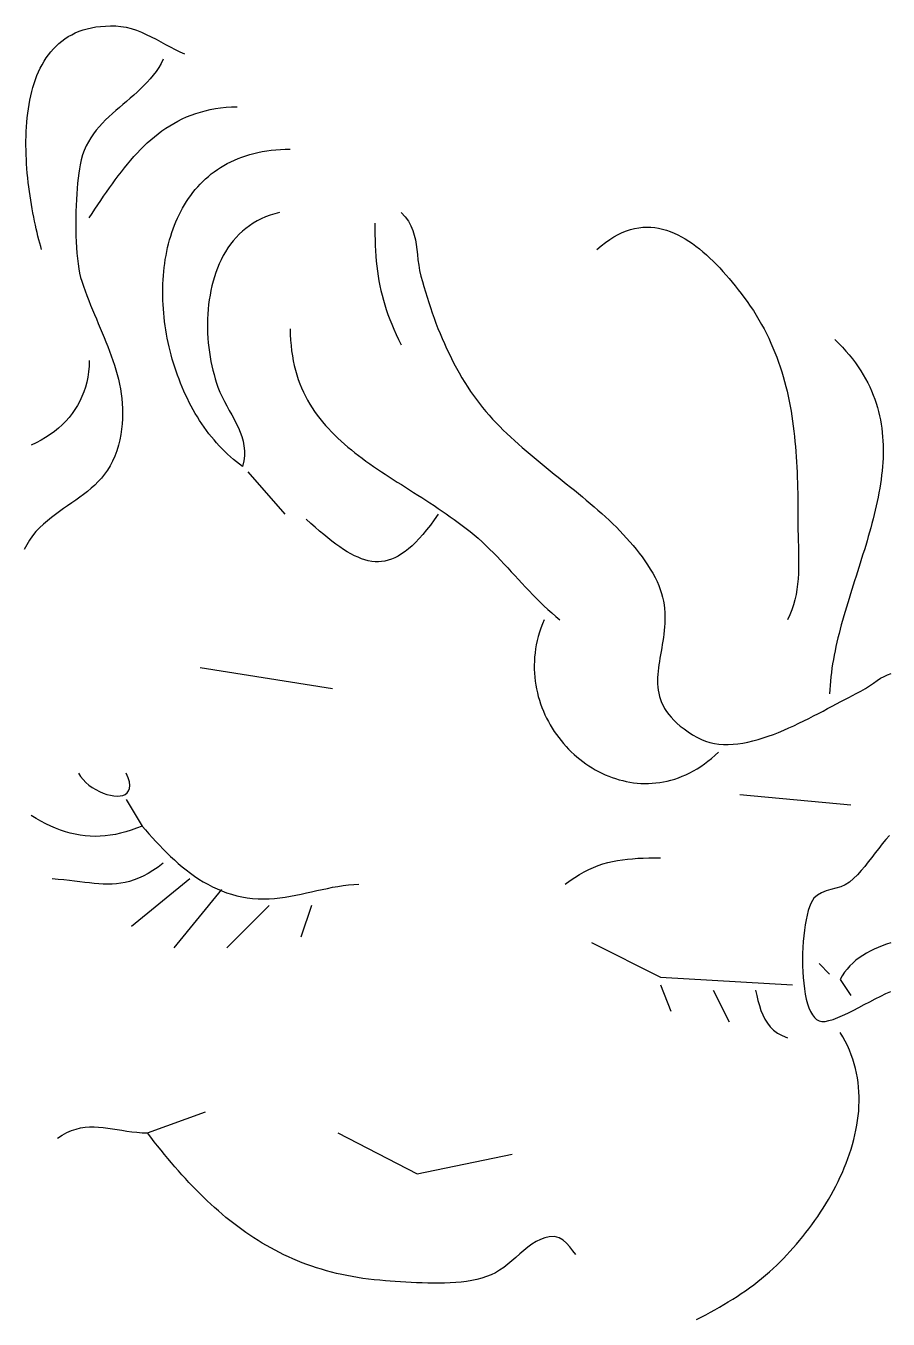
# Model space of a CAD drawing. Header units: millimetres. Extents: x 14 to 485, y 38 to 461.
# Drawn here: x 299.5 to 381, y 252.9 to 375.1 of the extents above; entities that cross this region are included whole.
import ezdxf

# ---------------------------------------------------------------- set-up
doc = ezdxf.new("R2010")
doc.units = ezdxf.units.MM
doc.layers.add('0_0_0', color=3, linetype='Continuous')

msp = doc.modelspace()

# ---------------------------------------------------------------- linework, layer by layer
at = {"layer": '0_0_0'}
for points in [[(301, 354), (300.9135, 354.29785), (300.8271, 354.6079), (300.74105, 354.92955), (300.65565, 355.26225), (300.57115, 355.6055), (300.4879, 355.95875), (300.40615, 356.32145), (300.3262, 356.6931), (300.2483, 357.0731), (300.1728, 357.461), (300.0999, 357.85615), (300.02995, 358.2581), (299.9632, 358.6663), (299.89995, 359.08015), (299.8405, 359.4992), (299.7851, 359.92285), (299.73405, 360.3506), (299.6877, 360.78185), (299.6462, 361.21615), (299.60995, 361.6529), (299.5792, 362.0916), (299.55425, 362.53165), (299.53535, 362.9726), (299.5228, 363.41385), (299.51685, 363.85485), (299.5179, 364.29515), (299.5261, 364.7341), (299.5418, 365.17125), (299.5653, 365.606), (299.59685, 366.03785), (299.6368, 366.46625), (299.68535, 366.8907), (299.7428, 367.31055), (299.8095, 367.7254), (299.88565, 368.13465), (299.9716, 368.53775), (300.0676, 368.93415), (300.17395, 369.32335), (300.29095, 369.7048), (300.41885, 370.078), (300.55795, 370.4423), (300.7086, 370.7973), (300.87095, 371.14235), (301.0454, 371.477), (301.2322, 371.80065), (301.4316, 372.1128), (301.64395, 372.4129), (301.86945, 372.70035), (302.1085, 372.97475), (302.3613, 373.2354), (302.62815, 373.4819), (302.90935, 373.71365), (303.20515, 373.9301), (303.5159, 374.13075), (303.84185, 374.31505), (304.18325, 374.48245), (304.54045, 374.6324), (304.9137, 374.7644), (305.3033, 374.8779), (305.7095, 374.9723), (306.13265, 375.04715), (306.57295, 375.1019), (307.03075, 375.13595), (307.50635, 375.14885), (308, 375.14), (308.5003, 375.09705), (308.99255, 375.01165), (309.47735, 374.8887), (309.9554, 374.73335), (310.42725, 374.5505), (310.8935, 374.3453), (311.3549, 374.12265), (311.812, 373.8877), (312.26545, 373.6454), (312.71585, 373.40085), (313.1639, 373.15895), (313.6102, 372.92485), (314.05535, 372.7035), (314.5, 372.5)], [(312.5, 372), (312.2934, 371.59535), (312.06575, 371.20915), (311.81875, 370.8398), (311.5543, 370.4857), (311.2742, 370.14525), (310.98035, 369.817), (310.6745, 369.49925), (310.35855, 369.1905), (310.03425, 368.88915), (309.70355, 368.59365), (309.3682, 368.3024), (309.03005, 368.01385), (308.69095, 367.72645), (308.35275, 367.4386), (308.01725, 367.14875), (307.6863, 366.8553), (307.3617, 366.5567), (307.0453, 366.2514), (306.739, 365.9378), (306.44455, 365.6143), (306.16385, 365.2794), (305.89865, 364.9315), (305.6509, 364.569), (305.4223, 364.19035), (305.2148, 363.794), (305.03015, 363.37835), (304.87025, 362.94185), (304.7369, 362.4829), (304.63195, 362), (304.56895, 361.6239), (304.51005, 361.21075), (304.45555, 360.7643), (304.4059, 360.28845), (304.3615, 359.78685), (304.3227, 359.2634), (304.28995, 358.7218), (304.2636, 358.1659), (304.2441, 357.59945), (304.2318, 357.02625), (304.2271, 356.45005), (304.23045, 355.8747), (304.2422, 355.304), (304.26275, 354.74165), (304.29255, 354.19155), (304.33195, 353.65735), (304.38135, 353.14295), (304.44115, 352.6521), (304.51175, 352.1886), (304.59355, 351.7562), (304.68695, 351.35875), (304.7924, 351), (304.9469, 350.54525), (305.10855, 350.09395), (305.2764, 349.64585), (305.44945, 349.2005), (305.6268, 348.75765), (305.8074, 348.31695), (305.9903, 347.8781), (306.17455, 347.4407), (306.3592, 347.00445), (306.5432, 346.569), (306.7257, 346.13405), (306.9056, 345.69925), (307.08205, 345.26425), (307.254, 344.82875), (307.42055, 344.3924), (307.58065, 343.9549), (307.7334, 343.5159), (307.8778, 343.07505), (308.0129, 342.632), (308.1377, 342.18645), (308.25125, 341.7381), (308.35255, 341.28655), (308.4407, 340.8315), (308.5147, 340.3726), (308.57355, 339.90955), (308.6163, 339.44205), (308.642, 338.96965), (308.64965, 338.49215), (308.6383, 338.0091), (308.607, 337.52025), (308.55475, 337.02525), (308.4806, 336.52375), (308.38355, 336.01545), (308.2627, 335.5), (308.10635, 334.964), (307.9229, 334.46365), (307.71405, 333.9963), (307.4815, 333.5595), (307.22695, 333.1507), (306.95205, 332.7674), (306.6585, 332.4071), (306.34805, 332.0672), (306.02235, 331.74525), (305.6831, 331.4387), (305.33205, 331.145), (304.9708, 330.8617), (304.6011, 330.58625), (304.22465, 330.31605), (303.84315, 330.0487), (303.4583, 329.7816), (303.07175, 329.5123), (302.68525, 329.2382), (302.3005, 328.9568), (301.9191, 328.6656), (301.54285, 328.36205), (301.1734, 328.04365), (300.8125, 327.7079), (300.4624, 327.33415), (300.14925, 326.93715), (299.8638, 326.52245), (299.59685, 326.0957), (299.3392, 325.6624)], [(305.5, 357), (305.7714, 357.4116), (306.04255, 357.8216), (306.3138, 358.2295), (306.58555, 358.63475), (306.85815, 359.03695), (307.13205, 359.4356), (307.40765, 359.8302), (307.6853, 360.22035), (307.9655, 360.6055), (308.2485, 360.9852), (308.53485, 361.359), (308.8248, 361.72645), (309.1189, 362.087), (309.41745, 362.4402), (309.72085, 362.7856), (310.02955, 363.1227), (310.3439, 363.45105), (310.6643, 363.7702), (310.9912, 364.0796), (311.32495, 364.37885), (311.66595, 364.6674), (312.01465, 364.94485), (312.37135, 365.21075), (312.73655, 365.4645), (313.1106, 365.70575), (313.4939, 365.93395), (313.88685, 366.14865), (314.28985, 366.3494), (314.7033, 366.5357), (315.12755, 366.70705), (315.5631, 366.86305), (316.0103, 367.00315), (316.4695, 367.12695), (316.94115, 367.2339), (317.42565, 367.3236), (317.9234, 367.3955), (318.43475, 367.4492), (318.96015, 367.4842), (319.5, 367.5)], [(323.5, 357.5), (323.0378, 357.3859), (322.5939, 357.2496), (322.168, 357.0918), (321.75995, 356.9133), (321.3694, 356.7148), (320.9963, 356.497), (320.6403, 356.2608), (320.30125, 356.0068), (319.9789, 355.73585), (319.6731, 355.44865), (319.3835, 355.14595), (319.11005, 354.82855), (318.8524, 354.4971), (318.61035, 354.1525), (318.38375, 353.79535), (318.17235, 353.4265), (317.9759, 353.0467), (317.7942, 352.6566), (317.6271, 352.25705), (317.47425, 351.8488), (317.33555, 351.43255), (317.21075, 351.00905), (317.0996, 350.5791), (317.0019, 350.1434), (316.9174, 349.7027), (316.846, 349.2578), (316.78735, 348.80945), (316.7413, 348.35835), (316.7076, 347.9053), (316.68605, 347.451), (316.67645, 346.9962), (316.67855, 346.5417), (316.69215, 346.08825), (316.717, 345.63655), (316.75295, 345.1874), (316.7997, 344.7415), (316.85715, 344.29965), (316.92495, 343.8626), (317.00295, 343.43105), (317.09095, 343.0058), (317.18865, 342.58755), (317.29595, 342.1771), (317.41255, 341.7752), (317.53825, 341.38255), (317.67285, 341), (317.8591, 340.53245), (318.0639, 340.0809), (318.2822, 339.6428), (318.5091, 339.2156), (318.7397, 338.79675), (318.96905, 338.3838), (319.19225, 337.9741), (319.4043, 337.56515), (319.60035, 337.15445), (319.7754, 336.7394), (319.9246, 336.3175), (320.04295, 335.8862), (320.12555, 335.44295), (320.1675, 334.9853), (320.16385, 334.51055), (320.10965, 334.0163), (320, 333.5), (319.70645, 333.7132), (319.4179, 333.9353), (319.1345, 334.1661), (318.85625, 334.40535), (318.58315, 334.6528), (318.3153, 334.9083), (318.05275, 335.1716), (317.79555, 335.44245), (317.5437, 335.72065), (317.2973, 336.00605), (317.0564, 336.2983), (316.82105, 336.5973), (316.59125, 336.9028), (316.3671, 337.21455), (316.14865, 337.53235), (315.9359, 337.85595), (315.729, 338.1852), (315.52785, 338.5198), (315.3326, 338.8596), (315.1433, 339.20435), (314.96, 339.55385), (314.7827, 339.90785), (314.6115, 340.26615), (314.4464, 340.62855), (314.28745, 340.9948), (314.1348, 341.3647), (313.98835, 341.738), (313.8483, 342.11455), (313.71455, 342.49405), (313.5873, 342.8763), (313.46645, 343.26115), (313.35215, 343.6483), (313.24445, 344.03755), (313.14335, 344.4287), (313.0489, 344.82155), (312.9612, 345.21585), (312.88025, 345.6114), (312.8061, 346.0079), (312.73885, 346.40525), (312.6785, 346.8032), (312.62515, 347.2015), (312.5788, 347.59995), (312.5395, 347.9983), (312.5073, 348.39635), (312.4823, 348.7939), (312.46445, 349.19075), (312.45395, 349.5866), (312.4507, 349.98135), (312.4548, 350.37465), (312.46635, 350.76635), (312.48535, 351.15625), (312.51185, 351.5441), (312.5459, 351.9297), (312.5876, 352.3128), (312.6369, 352.69325), (312.69395, 353.07075), (312.7587, 353.4451), (312.8313, 353.8161), (312.91175, 354.1835), (313.0001, 354.54715), (313.0964, 354.9068), (313.2007, 355.2622), (313.31305, 355.61315), (313.4335, 355.95945), (313.5621, 356.30085), (313.6989, 356.6371), (313.84395, 356.9681), (313.9973, 357.29355), (314.15895, 357.6132), (314.32905, 357.9269), (314.5076, 358.2344), (314.6946, 358.5355), (314.8902, 358.8299), (315.09435, 359.1175), (315.30715, 359.39805), (315.52865, 359.67125), (315.7589, 359.937), (315.9979, 360.195), (316.2458, 360.44505), (316.50255, 360.6869), (316.76825, 360.9204), (317.0429, 361.1453), (317.32665, 361.3614), (317.61945, 361.5684), (317.9214, 361.7662), (318.2325, 361.9545), (318.5529, 362.1331), (318.88255, 362.3018), (319.2215, 362.46035), (319.56985, 362.60855), (319.92765, 362.7462), (320.29495, 362.87305), (320.67175, 362.98885), (321.05815, 363.0935), (321.45415, 363.18665), (321.85985, 363.26815), (322.27525, 363.33775), (322.70045, 363.3953), (323.13545, 363.4405), (323.58035, 363.47315), (324.0352, 363.49305), (324.5, 363.5)], [(335, 357.5), (335.37415, 357.0908), (335.67485, 356.67415), (335.9115, 356.24975), (336.0937, 355.81725), (336.23095, 355.3762), (336.33285, 354.92635), (336.40895, 354.46725), (336.4687, 353.99865), (336.52175, 353.52015), (336.5776, 353.03135), (336.64575, 352.532), (336.73575, 352.02165), (336.85725, 351.5), (336.9934, 350.9983), (337.13475, 350.4978), (337.2815, 349.99855), (337.4337, 349.5008), (337.5916, 349.0047), (337.75525, 348.5104), (337.9249, 348.0182), (338.1006, 347.52815), (338.28255, 347.0405), (338.4709, 346.5554), (338.66575, 346.07305), (338.8673, 345.5936), (339.0757, 345.11725), (339.29105, 344.6442), (339.51355, 344.17465), (339.7433, 343.7087), (339.98045, 343.24655), (340.2252, 342.78845), (340.47765, 342.3345), (340.73795, 341.8849), (341.0063, 341.4399), (341.2828, 340.9996), (341.54625, 340.5998), (341.8195, 340.20705), (342.10205, 339.82105), (342.3935, 339.4415), (342.6934, 339.06815), (343.00145, 338.70075), (343.31715, 338.33895), (343.64005, 337.98255), (343.96985, 337.6312), (344.30605, 337.28465), (344.6483, 336.94265), (344.99615, 336.6049), (345.34915, 336.27115), (345.707, 335.9411), (346.06915, 335.61445), (346.4353, 335.2909), (346.80495, 334.9703), (347.17775, 334.65225), (347.55325, 334.3365), (347.93105, 334.0228), (348.3108, 333.7109), (348.69195, 333.4004), (349.0742, 333.0912), (349.4571, 332.78285), (349.84025, 332.4752), (350.22325, 332.1679), (350.6056, 331.8607), (350.987, 331.5533), (351.36695, 331.24545), (351.74515, 330.9369), (352.12105, 330.6273), (352.4943, 330.31645), (352.8645, 330.004), (353.23125, 329.6897), (353.5941, 329.3733), (353.95265, 329.0545), (354.3065, 328.73305), (354.6552, 328.4086), (354.99835, 328.08095), (355.3356, 327.7498), (355.66645, 327.41485), (355.99055, 327.07585), (356.30745, 326.7325), (356.61675, 326.38455), (356.918, 326.0317), (357.2109, 325.6737), (357.4949, 325.31025), (357.7697, 324.94105), (358.0348, 324.56585), (358.2898, 324.1844), (358.53435, 323.7964), (358.768, 323.40155), (358.99035, 322.9996), (359.1809, 322.6201), (359.3464, 322.2442), (359.4882, 321.8717), (359.6077, 321.5026), (359.7061, 321.1369), (359.78485, 320.7745), (359.84525, 320.41535), (359.8886, 320.0594), (359.9163, 319.7066), (359.92965, 319.3569), (359.92995, 319.0103), (359.9186, 318.66665), (359.8969, 318.326), (359.8662, 317.9882), (359.82785, 317.6533), (359.78315, 317.3212), (359.73345, 316.99185), (359.68005, 316.6652), (359.62435, 316.3412), (359.5677, 316.0198), (359.51135, 315.70095), (359.45665, 315.38465), (359.405, 315.07075), (359.3577, 314.75925), (359.3161, 314.45015), (359.2815, 314.1433), (359.25525, 313.8387), (359.2387, 313.53635), (359.2332, 313.2361), (359.24005, 312.938), (359.2606, 312.6419), (359.29615, 312.3478), (359.3481, 312.0557), (359.41775, 311.76545), (359.50645, 311.47705), (359.61555, 311.1905), (359.7463, 310.90565), (359.90015, 310.6225), (360.07835, 310.341), (360.2823, 310.0611), (360.5133, 309.78275), (360.7727, 309.5059), (361.0618, 309.2305), (361.38195, 308.9565), (361.73455, 308.6838), (362.12085, 308.41245), (362.5422, 308.1423), (363, 307.8734), (363.38055, 307.68105), (363.77455, 307.52395), (364.18105, 307.4006), (364.5991, 307.30945), (365.0278, 307.24895), (365.46625, 307.2176), (365.91355, 307.21395), (366.3688, 307.2364), (366.83105, 307.28345), (367.29935, 307.3536), (367.7729, 307.44535), (368.2507, 307.55715), (368.7319, 307.6875), (369.2155, 307.8349), (369.7007, 307.9978), (370.1865, 308.17465), (370.67205, 308.36405), (371.1564, 308.5644), (371.6386, 308.77415), (372.11785, 308.99185), (372.59315, 309.216), (373.0636, 309.445), (373.5283, 309.6774), (373.98635, 309.9117), (374.43685, 310.1463), (374.87885, 310.37975), (375.31145, 310.6105), (375.73375, 310.83705), (376.1448, 311.05785), (376.54375, 311.27145), (376.92965, 311.4763), (377.3016, 311.67085), (377.65865, 311.85365), (378, 312.02315), (378.4615, 312.2664), (378.8826, 312.51925), (379.27075, 312.7739), (379.63335, 313.0227), (379.9779, 313.258), (380.3119, 313.47205), (380.6428, 313.6573), (380.9781, 313.8059), (381.3252, 313.91035)], [(332.5, 356.5), (332.50235, 355.94885), (332.5099, 355.4118), (332.52305, 354.8878), (332.5423, 354.3757), (332.56825, 353.8745), (332.60135, 353.38315), (332.6421, 352.9005), (332.691, 352.42555), (332.7486, 351.95725), (332.8154, 351.49445), (332.8919, 351.0361), (332.9786, 350.58125), (333.076, 350.12865), (333.1846, 349.6774), (333.305, 349.2263), (333.4376, 348.7744), (333.58295, 348.32055), (333.74155, 347.8637), (333.9139, 347.4028), (334.10055, 346.93675), (334.30195, 346.4645), (334.51865, 345.985), (334.75115, 345.4972), (335, 345)], [(353.5, 354), (353.9042, 354.35635), (354.3066, 354.67705), (354.70715, 354.96295), (355.10575, 355.215), (355.50225, 355.43415), (355.8966, 355.6212), (356.2887, 355.7772), (356.6785, 355.903), (357.0659, 355.99955), (357.45075, 356.06775), (357.83305, 356.10855), (358.21265, 356.12285), (358.5895, 356.11155), (358.96345, 356.0756), (359.3345, 356.01595), (359.7025, 355.9334), (360.0674, 355.829), (360.42905, 355.70365), (360.78745, 355.5582), (361.14245, 355.3936), (361.49395, 355.2108), (361.8419, 355.0107), (362.1862, 354.79425), (362.52675, 354.5623), (362.8635, 354.31585), (363.1963, 354.05575), (363.5251, 353.78295), (363.84985, 353.4984), (364.17035, 353.203), (364.48665, 352.8976), (364.79855, 352.58325), (365.106, 352.2608), (365.40895, 351.93115), (365.70725, 351.59525), (366.00085, 351.254), (366.2896, 350.90835), (366.5735, 350.5592), (366.85245, 350.20745), (367.1263, 349.8541), (367.39505, 349.5), (367.70445, 349.0782), (368.00115, 348.65375), (368.28535, 348.2267), (368.5574, 347.7971), (368.81755, 347.3649), (369.066, 346.93025), (369.30305, 346.49315), (369.529, 346.05365), (369.74405, 345.61175), (369.94855, 345.16755), (370.1427, 344.7211), (370.32675, 344.2724), (370.50105, 343.82155), (370.6658, 343.3685), (370.8213, 342.9134), (370.9678, 342.4562), (371.1056, 341.997), (371.2349, 341.53585), (371.356, 341.07275), (371.46915, 340.6078), (371.57465, 340.14095), (371.6728, 339.67235), (371.76375, 339.202), (371.84785, 338.72995), (371.92535, 338.2562), (371.99655, 337.78085), (372.06165, 337.3039), (372.12095, 336.82545), (372.17475, 336.34545), (372.22325, 335.86405), (372.26675, 335.38125), (372.3055, 334.89705), (372.3398, 334.41155), (372.36985, 333.9248), (372.396, 333.4368), (372.4185, 332.9476), (372.4376, 332.4573), (372.4535, 331.96585), (372.4666, 331.47335), (372.47705, 330.97985), (372.48515, 330.4854), (372.4912, 329.99), (372.49545, 329.4937), (372.49815, 328.99655), (372.49955, 328.49865), (372.5, 328), (372.50385, 327.4917), (372.5138, 326.98075), (372.5274, 326.46785), (372.5422, 325.95365), (372.55575, 325.43885), (372.5656, 324.9241), (372.56925, 324.41015), (372.56425, 323.89755), (372.5482, 323.3871), (372.5186, 322.87945), (372.473, 322.3752), (372.40895, 321.87515), (372.32405, 321.37995), (372.21575, 320.8902), (372.08165, 320.40665), (371.9193, 319.93), (371.7262, 319.46085), (371.5, 319)], [(324.5, 346.5), (324.5098, 345.9659), (324.5354, 345.44535), (324.57635, 344.9381), (324.6324, 344.44375), (324.7032, 343.96205), (324.7884, 343.49255), (324.88765, 343.03505), (325.00065, 342.58915), (325.127, 342.15455), (325.26645, 341.73095), (325.41865, 341.318), (325.5832, 340.91535), (325.75985, 340.5227), (325.9482, 340.1397), (326.14795, 339.76605), (326.35875, 339.40145), (326.58025, 339.04555), (326.8122, 338.698), (327.05415, 338.3585), (327.30585, 338.0267), (327.5669, 337.7023), (327.837, 337.385), (328.11585, 337.0744), (328.40305, 336.77025), (328.6983, 336.4722), (329.00125, 336.1799), (329.3116, 335.89305), (329.629, 335.6113), (329.9531, 335.33435), (330.28355, 335.06185), (330.62005, 334.79355), (330.9623, 334.529), (331.30985, 334.26795), (331.66245, 334.0101), (332.0198, 333.75505), (332.38145, 333.50255), (332.74715, 333.25225), (333.1166, 333.00375), (333.48935, 332.75685), (333.86515, 332.51115), (334.24365, 332.2663), (334.6245, 332.02205), (335.00735, 331.77805), (335.39195, 331.5339), (335.77785, 331.2894), (336.1648, 331.04415), (336.55245, 330.7978), (336.9404, 330.5501), (337.3284, 330.30065), (337.7161, 330.04915), (338.1031, 329.79535), (338.48915, 329.5388), (338.8739, 329.27925), (339.25695, 329.01635), (339.63805, 328.7498), (340.0168, 328.47925), (340.3929, 328.2044), (340.766, 327.9249), (341.13575, 327.6404), (341.5019, 327.35065), (341.88935, 327.03155), (342.26765, 326.705), (342.6377, 326.3717), (343.0003, 326.0323), (343.3563, 325.6875), (343.7066, 325.3379), (344.05195, 324.98425), (344.3933, 324.6272), (344.73145, 324.2674), (345.06725, 323.90555), (345.4016, 323.5423), (345.7353, 323.17835), (346.0692, 322.81435), (346.4042, 322.451), (346.7411, 322.0889), (347.0808, 321.72885), (347.4241, 321.3714), (347.77185, 321.01725), (348.12495, 320.66715), (348.4842, 320.3217), (348.85045, 319.98155), (349.22465, 319.64745), (349.6075, 319.32005), (350, 319)], [(376, 345.5), (376.3664, 345.13715), (376.7149, 344.77235), (377.0458, 344.4055), (377.35945, 344.0367), (377.6561, 343.666), (377.9362, 343.2934), (378.2, 342.91895), (378.4478, 342.5427), (378.68, 342.1647), (378.8969, 341.78495), (379.09885, 341.40355), (379.2861, 341.0205), (379.45905, 340.6358), (379.618, 340.24955), (379.7633, 339.86175), (379.89525, 339.47245), (380.01415, 339.0817), (380.1204, 338.68955), (380.2143, 338.296), (380.29615, 337.9011), (380.3663, 337.50495), (380.4251, 337.1075), (380.47285, 336.7088), (380.50985, 336.30895), (380.53645, 335.9079), (380.553, 335.5058), (380.5598, 335.1026), (380.5572, 334.69835), (380.54555, 334.29315), (380.5251, 333.88695), (380.49625, 333.47985), (380.45925, 333.07185), (380.4145, 332.663), (380.3623, 332.2534), (380.303, 331.843), (380.2369, 331.4319), (380.16435, 331.0201), (380.08565, 330.6076), (380.0011, 330.19455), (379.9111, 329.7809), (379.81595, 329.36675), (379.71595, 328.9521), (379.6115, 328.53695), (379.50285, 328.1214), (379.3903, 327.7055), (379.2743, 327.28925), (379.1551, 326.8727), (379.033, 326.45585), (378.9084, 326.0388), (378.7816, 325.62155), (378.6529, 325.2042), (378.5226, 324.7867), (378.39115, 324.3691), (378.25875, 323.9515), (378.1258, 323.53395), (377.9926, 323.1164), (377.8595, 322.6989), (377.72675, 322.28155), (377.5948, 321.8644), (377.4639, 321.4474), (377.3344, 321.03065), (377.2066, 320.61415), (377.08085, 320.198), (376.95745, 319.7822), (376.8368, 319.3668), (376.71915, 318.9518), (376.6049, 318.53725), (376.4943, 318.12325), (376.3877, 317.7098), (376.28545, 317.2969), (376.18785, 316.88465), (376.09525, 316.47305), (376.008, 316.0621), (375.92635, 315.65195), (375.85075, 315.24255), (375.7814, 314.834), (375.71865, 314.42625), (375.6629, 314.01945), (375.61445, 313.6135), (375.5736, 313.2086), (375.5407, 312.80465), (375.51605, 312.40175), (375.5, 312)], [(305.5, 343.5), (305.48015, 342.9683), (305.43365, 342.45225), (305.36095, 341.9516), (305.2623, 341.4664), (305.1382, 340.9965), (304.989, 340.5419), (304.81505, 340.1024), (304.6168, 339.67805), (304.39455, 339.2687), (304.1488, 338.8743), (303.8798, 338.49475), (303.58805, 338.13), (303.2739, 337.77995), (302.9377, 337.44455), (302.57985, 337.1237), (302.20075, 336.8173), (301.8008, 336.52535), (301.38035, 336.2477), (300.9398, 335.9843), (300.47955, 335.7351), (300, 335.5)], [(320.5, 333), (324, 329)], [(338.5, 329), (338.1224, 328.46345), (337.7534, 327.9639), (337.39225, 327.5008), (337.03845, 327.07345), (336.69135, 326.6812), (336.3504, 326.3235), (336.01495, 325.9996), (335.6844, 325.709), (335.3582, 325.45095), (335.0357, 325.2249), (334.71635, 325.0302), (334.39955, 324.8662), (334.08465, 324.73225), (333.7711, 324.62775), (333.4583, 324.5521), (333.14565, 324.5046), (332.8325, 324.48465), (332.5183, 324.49165), (332.20245, 324.5249), (331.88435, 324.5838), (331.5634, 324.66775), (331.239, 324.77605), (330.91055, 324.90815), (330.57745, 325.06335), (330.2391, 325.2411), (329.8949, 325.44065), (329.54425, 325.66145), (329.1866, 325.9029), (328.82125, 326.16425), (328.4477, 326.44495), (328.06535, 326.7444), (327.6735, 327.0619), (327.2717, 327.3968), (326.8592, 327.74855), (326.4355, 328.1165), (326, 328.5)], [(348.5, 319), (348.3378, 318.6071), (348.19195, 318.2141), (348.06215, 317.8213), (347.94815, 317.42885), (347.8497, 317.037), (347.7665, 316.64605), (347.6983, 316.25625), (347.64485, 315.86775), (347.60595, 315.4809), (347.5812, 315.09585), (347.57045, 314.7129), (347.57345, 314.33225), (347.58985, 313.9542), (347.61945, 313.57895), (347.66195, 313.2068), (347.71715, 312.8379), (347.7847, 312.4725), (347.86445, 312.11095), (347.95605, 311.7534), (348.0593, 311.4001), (348.1739, 311.0513), (348.29955, 310.70725), (348.4361, 310.3682), (348.5832, 310.0344), (348.7406, 309.7061), (348.9081, 309.38345), (349.08535, 309.0668), (349.27215, 308.75635), (349.4682, 308.45235), (349.6733, 308.15505), (349.8871, 307.86465), (350.10945, 307.58145), (350.34, 307.30565), (350.5785, 307.03755), (350.8247, 306.7773), (351.0784, 306.5252), (351.33925, 306.2815), (351.607, 306.0464), (351.88145, 305.8202), (352.1623, 305.6031), (352.44925, 305.39535), (352.7421, 305.1972), (353.0406, 305.0089), (353.34445, 304.83065), (353.65335, 304.66275), (353.96715, 304.50545), (354.2855, 304.3589), (354.60815, 304.22345), (354.93485, 304.09925), (355.26535, 303.9866), (355.5994, 303.88575), (355.9367, 303.7969), (356.27705, 303.7203), (356.6201, 303.6562), (356.96565, 303.6049), (357.31345, 303.56655), (357.6632, 303.54145), (358.01465, 303.5298), (358.36755, 303.53185), (358.7216, 303.5479), (359.0766, 303.57815), (359.4323, 303.62285), (359.78835, 303.6822), (360.14455, 303.7565), (360.50065, 303.846), (360.85635, 303.95085), (361.2114, 304.0714), (361.56555, 304.20785), (361.91855, 304.36045), (362.2701, 304.5294), (362.62, 304.715), (362.9679, 304.91745), (363.31365, 305.137), (363.6569, 305.37395), (363.9974, 305.62845), (364.33495, 305.9008), (364.6692, 306.1912), (365, 306.5)], [(316, 314.5), (328.5, 312.5)], [(304.5, 304.5), (304.68855, 304.195), (304.91725, 303.90625), (305.18025, 303.6356), (305.4718, 303.38505), (305.7861, 303.15645), (306.1173, 302.95175), (306.45975, 302.77285), (306.8075, 302.62175), (307.1549, 302.50035), (307.4961, 302.41055), (307.8253, 302.35425), (308.1367, 302.33345), (308.42455, 302.35005), (308.6831, 302.40595), (308.90645, 302.5031), (309.0889, 302.64345), (309.22465, 302.8289), (309.30785, 303.06135), (309.3328, 303.34275), (309.29365, 303.67505), (309.18465, 304.06015), (309, 304.5)], [(309, 302), (310.5, 299.5), (309.98255, 299.29205), (309.4719, 299.10955), (308.96755, 298.9524), (308.46915, 298.8203), (307.9762, 298.7131), (307.48825, 298.6306), (307.00485, 298.5725), (306.5256, 298.53875), (306.05, 298.529), (305.57765, 298.54315), (305.1081, 298.58095), (304.64085, 298.6422), (304.17555, 298.7267), (303.71165, 298.83425), (303.2488, 298.96465), (302.78655, 299.1177), (302.3244, 299.29315), (301.8619, 299.49085), (301.3987, 299.7106), (300.93425, 299.95215), (300.46815, 300.21535), (300, 300.5)], [(367, 302.5), (377.5, 301.5)], [(310.5, 299.5), (310.8173, 299.1338), (311.13935, 298.76805), (311.46635, 298.4038), (311.79865, 298.0419), (312.1364, 297.6834), (312.4799, 297.3293), (312.82935, 296.9805), (313.1851, 296.638), (313.54735, 296.3028), (313.9163, 295.9759), (314.2923, 295.6582), (314.67555, 295.3507), (315.0663, 295.0544), (315.4648, 294.77025), (315.8713, 294.49925), (316.2861, 294.24235), (316.7094, 294.00055), (317.14145, 293.7748), (317.58255, 293.5661), (318.03295, 293.37545), (318.4928, 293.2037), (318.9625, 293.052), (319.4422, 292.92115), (319.93215, 292.8123), (320.4327, 292.72625), (320.944, 292.66415), (321.46635, 292.6268), (322, 292.61535), (322.5096, 292.6286), (323.01705, 292.66345), (323.5225, 292.71715), (324.0261, 292.78715), (324.5281, 292.8708), (325.0287, 292.96545), (325.5281, 293.06845), (326.0265, 293.17715), (326.5241, 293.289), (327.0211, 293.40125), (327.5177, 293.51135), (328.0141, 293.61665), (328.51055, 293.71455), (329.0072, 293.8023), (329.50425, 293.8774), (330.00195, 293.9371), (330.50045, 293.97885), (331, 294)], [(381.1485, 298.6212), (380.8066, 298.22335), (380.47175, 297.81095), (380.14155, 297.3887), (379.81345, 296.9611), (379.4851, 296.5327), (379.15395, 296.1082), (378.8176, 295.69205), (378.4735, 295.2889), (378.11925, 294.90335), (377.75235, 294.53995), (377.37035, 294.2033), (376.9818, 293.9489), (376.5492, 293.76335), (376.0901, 293.62135), (375.6222, 293.49775), (375.163, 293.3671), (374.7301, 293.2043), (374.3412, 292.98395), (374.01385, 292.6809), (373.8662, 292.46665), (373.7278, 292.1963), (373.599, 291.8746), (373.4803, 291.5063), (373.37205, 291.09615), (373.27475, 290.6489), (373.18875, 290.1693), (373.11455, 289.66205), (373.0525, 289.13195), (373.0031, 288.5837), (372.9667, 288.0221), (372.94375, 287.4518), (372.93465, 286.87765), (372.9399, 286.30435), (372.95985, 285.73665), (372.9949, 285.1793), (373.0456, 284.637), (373.11225, 284.11455), (373.19535, 283.6167), (373.29525, 283.14815), (373.41245, 282.71365), (373.5473, 282.318), (373.7003, 281.96585), (373.87185, 281.66205), (374.06235, 281.4113), (374.2722, 281.21835), (374.5019, 281.08795), (374.75895, 281.03055), (375.06955, 281.0395), (375.42765, 281.10745), (375.8275, 281.2271), (376.2631, 281.39115), (376.72855, 281.59235), (377.21805, 281.8234), (377.7256, 282.0769), (378.2454, 282.34565), (378.77145, 282.62235), (379.29795, 282.89965), (379.819, 283.1703), (380.32865, 283.42695), (380.821, 283.66235), (381.29025, 283.8692)], [(312.5, 296), (312.00385, 295.62835), (311.5246, 295.3027), (311.06035, 295.02045), (310.60915, 294.77905), (310.16915, 294.57585), (309.73845, 294.40825), (309.31515, 294.27375), (308.8973, 294.16965), (308.48305, 294.09345), (308.07055, 294.0425), (307.65785, 294.0142), (307.243, 294.006), (306.82425, 294.0153), (306.39955, 294.0395), (305.9671, 294.076), (305.525, 294.1222), (305.0713, 294.17555), (304.6041, 294.2334), (304.1216, 294.2932), (303.6218, 294.35235), (303.1029, 294.40825), (302.5629, 294.45835), (302, 294.5)], [(350.5, 294), (350.95675, 294.34325), (351.40795, 294.65385), (351.8549, 294.93345), (352.29885, 295.18355), (352.74125, 295.4059), (353.1833, 295.602), (353.62635, 295.77355), (354.0717, 295.92205), (354.5207, 296.0492), (354.9747, 296.15665), (355.4349, 296.2459), (355.9027, 296.3186), (356.3794, 296.3764), (356.8663, 296.42085), (357.3647, 296.45365), (357.876, 296.47635), (358.4014, 296.49055), (358.9423, 296.4979), (359.5, 296.5)], [(315, 294.5), (309.5, 290)], [(318, 293.5), (313.5, 288)], [(322.5, 292), (318.5, 288)], [(326.5, 292), (325.5, 289)], [(353, 288.5), (359.5, 285.21451), (372, 284.5)], [(381.2963, 288.47115), (380.88095, 288.3341), (380.4757, 288.18715), (380.0814, 288.02945), (379.69885, 287.86015), (379.3288, 287.67845), (378.97215, 287.48355), (378.6297, 287.27465), (378.3023, 287.05085), (377.9907, 286.8114), (377.6958, 286.5555), (377.4184, 286.28225), (377.15925, 285.9909), (376.9193, 285.6806), (376.69925, 285.3506), (376.5, 285), (377.5, 283.5)], [(374.5, 286.5), (375.5, 285.5)], [(359.5, 284.5), (360.5, 282)], [(364.5, 284), (366, 281)], [(368.5, 284), (368.6089, 283.49415), (368.7252, 283.00295), (368.85435, 282.52915), (369.00185, 282.07545), (369.17315, 281.6446), (369.3738, 281.2394), (369.6092, 280.86255), (369.8849, 280.5168), (370.20635, 280.20495), (370.579, 279.92965), (371.0084, 279.69375), (371.5, 279.5)], [(362.9125, 252.8655), (363.35425, 253.0875), (363.7924, 253.31395), (364.2267, 253.545), (364.6569, 253.78085), (365.08295, 254.0216), (365.50455, 254.26755), (365.92155, 254.51875), (366.3338, 254.77545), (366.74105, 255.03775), (367.1432, 255.3059), (367.54, 255.58005), (367.93125, 255.8603), (368.3168, 256.14695), (368.6965, 256.44005), (369.07005, 256.73985), (369.4374, 257.0465), (369.7983, 257.36015), (370.15255, 257.681), (370.5, 258.00925), (370.81535, 258.31845), (371.1291, 258.63585), (371.4408, 258.9612), (371.7502, 259.2942), (372.05685, 259.63475), (372.36045, 259.98245), (372.6606, 260.33715), (372.9569, 260.69855), (373.2491, 261.0665), (373.53675, 261.44065), (373.8195, 261.8208), (374.097, 262.20675), (374.3689, 262.5982), (374.63485, 262.99495), (374.89445, 263.3967), (375.14735, 263.80325), (375.3932, 264.21435), (375.63165, 264.6298), (375.8623, 265.04925), (376.08485, 265.47255), (376.2989, 265.89945), (376.50405, 266.3297), (376.7, 266.763), (376.8864, 267.19915), (377.0628, 267.63795), (377.22895, 268.0791), (377.3844, 268.5224), (377.52885, 268.96755), (377.6619, 269.41435), (377.7832, 269.86255), (377.8924, 270.31195), (377.9891, 270.7622), (378.073, 271.21315), (378.1437, 271.66455), (378.2008, 272.1161), (378.24405, 272.5676), (378.273, 273.01885), (378.2873, 273.4695), (378.28665, 273.9194), (378.2706, 274.36825), (378.2388, 274.81585), (378.191, 275.26195), (378.1267, 275.7063), (378.0456, 276.14865), (377.94735, 276.58875), (377.83155, 277.02635), (377.6979, 277.46125), (377.54595, 277.8932), (377.3754, 278.32195), (377.1859, 278.74725), (376.9771, 279.16885), (376.74855, 279.5865), (376.5, 280)], [(351.5, 259), (351.223, 259.3604), (350.937, 259.7247), (350.6311, 260.06675), (350.2944, 260.36015), (349.91605, 260.5788), (349.4851, 260.6964), (348.9907, 260.6867), (348.56615, 260.5878), (348.15355, 260.4304), (347.7512, 260.22305), (347.3573, 259.9742), (346.97015, 259.69235), (346.58795, 259.386), (346.209, 259.0637), (345.83155, 258.7339), (345.4538, 258.40515), (345.07405, 258.08585), (344.6905, 257.7846), (344.3015, 257.5099), (343.90525, 257.2702), (343.5, 257.07405), (343.0696, 256.91005), (342.62, 256.7686), (342.15325, 256.6483), (341.6713, 256.5478), (341.17605, 256.46575), (340.6696, 256.40075), (340.1538, 256.35155), (339.63065, 256.3167), (339.1022, 256.2949), (338.57035, 256.28475), (338.0371, 256.2849), (337.5044, 256.29405), (336.97425, 256.3108), (336.4486, 256.33375), (335.92945, 256.36165), (335.41875, 256.39305), (334.91845, 256.42665), (334.4306, 256.46105), (333.9571, 256.49495), (333.5, 256.527), (332.9588, 256.5687), (332.4248, 256.6194), (331.8979, 256.679), (331.37795, 256.7474), (330.86485, 256.82455), (330.35845, 256.91035), (329.85865, 257.00475), (329.36535, 257.10765), (328.87845, 257.21895), (328.39775, 257.3386), (327.9232, 257.46655), (327.45465, 257.60265), (326.992, 257.7469), (326.53515, 257.89915), (326.08395, 258.05935), (325.6383, 258.22745), (325.19805, 258.4033), (324.7631, 258.5869), (324.33335, 258.7781), (323.90865, 258.9769), (323.48895, 259.18315), (323.07405, 259.3968), (322.66385, 259.6178), (322.25825, 259.846), (321.85715, 260.0814), (321.4604, 260.32385), (321.0679, 260.5733), (320.6795, 260.8297), (320.29515, 261.09295), (319.91465, 261.36295), (319.53795, 261.63965), (319.16485, 261.92295), (318.79535, 262.21275), (318.4292, 262.50905), (318.0664, 262.8117), (317.70675, 263.12065), (317.3502, 263.4358), (316.99655, 263.75715), (316.64575, 264.0845), (316.29765, 264.41785), (315.95215, 264.75705), (315.6091, 265.10215), (315.2684, 265.45295), (314.92995, 265.8094), (314.59365, 266.17145), (314.2593, 266.539), (313.92685, 266.912), (313.59615, 267.2903), (313.2671, 267.6739), (312.9396, 268.0627), (312.6135, 268.4566), (312.2887, 268.8555), (311.96505, 269.2594), (311.64245, 269.66815), (311.3208, 270.0817), (311, 270.5), (316.5, 272.5)], [(302.5, 270), (302.9456, 270.29275), (303.3853, 270.5311), (303.82015, 270.71945), (304.25125, 270.86215), (304.67965, 270.9636), (305.1064, 271.02815), (305.53265, 271.0602), (305.95945, 271.06405), (306.3879, 271.0442), (306.81905, 271.0049), (307.25405, 270.9506), (307.69385, 270.8856), (308.13965, 270.8144), (308.59245, 270.74125), (309.0534, 270.67055), (309.52355, 270.6067), (310.00395, 270.5541), (310.49575, 270.51705), (311, 270.5)], [(329, 270.5), (336.5, 266.63232), (345.5, 268.5)]]:
    msp.add_lwpolyline(points, dxfattribs=at)

doc.saveas('drawing.dxf')
